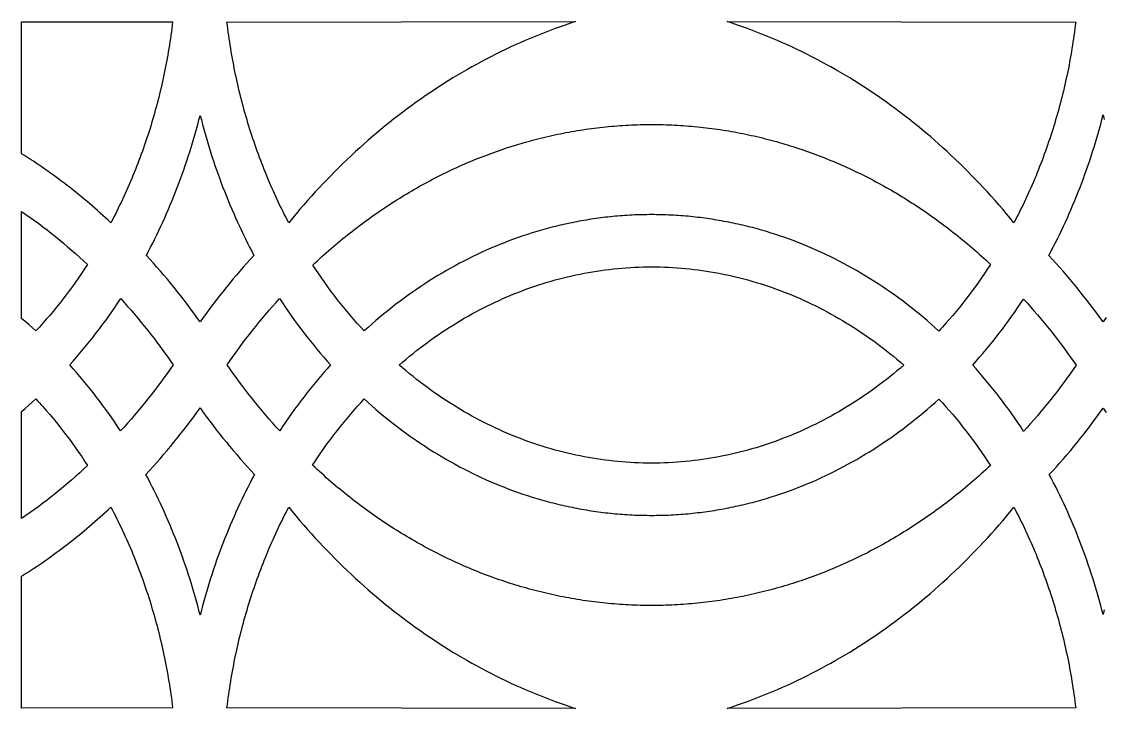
# Model space of a CAD drawing. Extents: x -560 to 560, y -178 to 178.
# Drawn here: x -560 to 0, y -178 to 178 of the extents above; entities that cross this region are included whole.
import ezdxf

# ---------------------------------------------------------------- set-up
doc = ezdxf.new("R2010")
doc.units = 0
doc.layers.add('LAYER_1', color=18, linetype='CONTINUOUS')

msp = doc.modelspace()

# ---------------------------------------------------------------- linework, layer by layer
at = {"layer": 'LAYER_1'}
for points in [[(-481.82, 177.51), (-482.03, 175.78), (-482.25, 174.05), (-482.48, 172.33), (-482.72, 170.61), (-482.97, 168.89), (-483.23, 167.17), (-483.5, 165.46), (-483.77, 163.74), (-484.06, 162.03), (-484.36, 160.33), (-484.66, 158.62), (-484.98, 156.92), (-485.3, 155.22), (-485.63, 153.53), (-485.98, 151.84), (-486.33, 150.15), (-486.69, 148.46), (-487.06, 146.78), (-487.44, 145.1), (-487.83, 143.42), (-488.22, 141.75), (-488.63, 140.08), (-489.05, 138.41), (-489.47, 136.75), (-489.91, 135.09), (-490.35, 133.43), (-490.8, 131.78), (-491.27, 130.13), (-491.74, 128.48), (-492.22, 126.84), (-492.71, 125.21), (-493.2, 123.57), (-493.71, 121.94), (-494.23, 120.32), (-494.75, 118.69), (-495.29, 117.08), (-495.83, 115.46), (-496.38, 113.85), (-496.94, 112.25), (-497.51, 110.65), (-498.09, 109.05), (-498.68, 107.46), (-499.27, 105.87), (-499.88, 104.29), (-500.49, 102.71), (-501.11, 101.14), (-501.74, 99.57), (-502.38, 98), (-503.03, 96.44), (-503.69, 94.89), (-504.36, 93.34), (-505.03, 91.79), (-505.71, 90.25), (-506.41, 88.72), (-507.11, 87.19), (-507.82, 85.66), (-508.53, 84.14), (-509.26, 82.63), (-510, 81.12), (-510.74, 79.61), (-511.49, 78.12), (-512.25, 76.62), (-513.02, 75.14), (-513.8, 73.65), (-515.16, 74.92), (-516.52, 76.17), (-517.89, 77.42), (-519.27, 78.65), (-520.65, 79.88), (-522.04, 81.1), (-523.43, 82.3), (-524.83, 83.5), (-526.23, 84.69), (-527.64, 85.87), (-529.06, 87.04), (-530.48, 88.2), (-531.91, 89.35), (-533.34, 90.49), (-534.77, 91.62), (-536.22, 92.74), (-537.67, 93.85), (-539.12, 94.95), (-540.58, 96.04), (-542.04, 97.12), (-543.51, 98.19), (-544.98, 99.25), (-546.46, 100.3), (-547.95, 101.35), (-549.44, 102.38), (-550.93, 103.4), (-552.43, 104.41), (-553.93, 105.41), (-555.44, 106.4), (-556.96, 107.38), (-558.48, 108.35), (-560, 109.31), (-560, 177.59)], [(-273.3, 177.67), (-275.94, 176.81), (-278.57, 175.92), (-281.2, 175.01), (-283.82, 174.07), (-286.43, 173.1), (-289.03, 172.11), (-291.63, 171.09), (-294.21, 170.05), (-296.79, 168.98), (-299.36, 167.89), (-301.92, 166.77), (-304.47, 165.63), (-307.01, 164.46), (-309.55, 163.26), (-312.07, 162.04), (-314.58, 160.8), (-317.09, 159.53), (-319.58, 158.24), (-322.07, 156.92), (-324.54, 155.58), (-327.01, 154.21), (-329.46, 152.82), (-331.91, 151.41), (-334.34, 149.97), (-336.76, 148.51), (-339.18, 147.02), (-341.58, 145.51), (-343.97, 143.97), (-346.35, 142.42), (-348.72, 140.83), (-351.08, 139.23), (-353.42, 137.6), (-355.76, 135.95), (-358.08, 134.27), (-360.39, 132.57), (-362.69, 130.85), (-364.98, 129.11), (-367.25, 127.34), (-369.52, 125.55), (-371.77, 123.74), (-374, 121.9), (-376.23, 120.04), (-378.44, 118.16), (-380.64, 116.26), (-382.83, 114.33), (-385, 112.39), (-387.16, 110.42), (-389.31, 108.42), (-391.44, 106.41), (-393.56, 104.37), (-395.67, 102.32), (-397.76, 100.24), (-399.83, 98.14), (-401.9, 96.01), (-403.95, 93.87), (-405.98, 91.71), (-408, 89.52), (-410.01, 87.31), (-412, 85.08), (-413.97, 82.83), (-415.94, 80.56), (-417.88, 78.27), (-419.81, 75.96), (-421.73, 73.63), (-422.5, 75.11), (-423.27, 76.6), (-424.03, 78.09), (-424.79, 79.59), (-425.53, 81.09), (-426.27, 82.6), (-426.99, 84.12), (-427.71, 85.63), (-428.42, 87.16), (-429.12, 88.69), (-429.81, 90.22), (-430.5, 91.76), (-431.17, 93.31), (-431.84, 94.86), (-432.49, 96.42), (-433.14, 97.97), (-433.78, 99.54), (-434.41, 101.11), (-435.04, 102.68), (-435.65, 104.26), (-436.25, 105.84), (-436.85, 107.43), (-437.44, 109.02), (-438.02, 110.62), (-438.59, 112.22), (-439.15, 113.83), (-439.7, 115.44), (-440.24, 117.05), (-440.77, 118.67), (-441.3, 120.29), (-441.82, 121.91), (-442.32, 123.54), (-442.82, 125.18), (-443.31, 126.82), (-443.79, 128.46), (-444.26, 130.1), (-444.72, 131.75), (-445.17, 133.4), (-445.62, 135.06), (-446.05, 136.72), (-446.48, 138.38), (-446.89, 140.05), (-447.3, 141.72), (-447.7, 143.39), (-448.09, 145.07), (-448.47, 146.75), (-448.84, 148.43), (-449.2, 150.12), (-449.55, 151.81), (-449.89, 153.5), (-450.23, 155.2), (-450.55, 156.9), (-450.86, 158.6), (-451.17, 160.3), (-451.47, 162.01), (-451.75, 163.72), (-452.03, 165.43), (-452.3, 167.14), (-452.56, 168.86), (-452.8, 170.58), (-453.04, 172.3), (-453.27, 174.03), (-453.49, 175.75), (-453.7, 177.48), (-273.29, 177.67)], [(-14.31, 177.48), (-14.52, 175.75), (-14.74, 174.03), (-14.97, 172.3), (-15.21, 170.58), (-15.46, 168.86), (-15.72, 167.14), (-15.99, 165.43), (-16.26, 163.72), (-16.55, 162.01), (-16.85, 160.3), (-17.15, 158.6), (-17.46, 156.9), (-17.79, 155.2), (-18.12, 153.5), (-18.46, 151.81), (-18.82, 150.12), (-19.18, 148.43), (-19.55, 146.75), (-19.93, 145.07), (-20.32, 143.39), (-20.71, 141.72), (-21.12, 140.05), (-21.54, 138.38), (-21.96, 136.72), (-22.4, 135.06), (-22.84, 133.4), (-23.29, 131.75), (-23.75, 130.1), (-24.23, 128.46), (-24.71, 126.82), (-25.19, 125.18), (-25.69, 123.54), (-26.2, 121.91), (-26.72, 120.29), (-27.24, 118.67), (-27.77, 117.05), (-28.32, 115.44), (-28.87, 113.83), (-29.43, 112.22), (-30, 110.62), (-30.58, 109.02), (-31.16, 107.43), (-31.76, 105.84), (-32.36, 104.26), (-32.98, 102.68), (-33.6, 101.11), (-34.23, 99.54), (-34.87, 97.97), (-35.52, 96.42), (-36.18, 94.86), (-36.84, 93.31), (-37.52, 91.76), (-38.2, 90.22), (-38.89, 88.69), (-39.6, 87.16), (-40.3, 85.63), (-41.02, 84.12), (-41.75, 82.6), (-42.48, 81.09), (-43.23, 79.59), (-43.98, 78.09), (-44.74, 76.6), (-45.51, 75.11), (-46.29, 73.63), (-48.2, 75.96), (-50.13, 78.27), (-52.08, 80.56), (-54.04, 82.83), (-56.02, 85.08), (-58.01, 87.31), (-60.01, 89.52), (-62.03, 91.71), (-64.07, 93.87), (-66.12, 96.01), (-68.18, 98.14), (-70.26, 100.24), (-72.35, 102.32), (-74.46, 104.37), (-76.58, 106.41), (-78.71, 108.42), (-80.86, 110.42), (-83.02, 112.39), (-85.19, 114.33), (-87.37, 116.26), (-89.57, 118.16), (-91.79, 120.04), (-94.01, 121.9), (-96.25, 123.74), (-98.5, 125.55), (-100.76, 127.34), (-103.04, 129.11), (-105.33, 130.85), (-107.62, 132.57), (-109.94, 134.27), (-112.26, 135.95), (-114.59, 137.6), (-116.94, 139.23), (-119.3, 140.84), (-121.67, 142.42), (-124.05, 143.98), (-126.44, 145.51), (-128.84, 147.02), (-131.25, 148.51), (-133.68, 149.97), (-136.11, 151.41), (-138.56, 152.82), (-141.01, 154.22), (-143.47, 155.58), (-145.95, 156.92), (-148.44, 158.24), (-150.93, 159.53), (-153.43, 160.8), (-155.95, 162.05), (-158.47, 163.26), (-161, 164.46), (-163.55, 165.63), (-166.1, 166.77), (-168.66, 167.89), (-171.23, 168.98), (-173.8, 170.05), (-176.39, 171.09), (-178.98, 172.11), (-181.59, 173.1), (-184.2, 174.07), (-186.82, 175.01), (-189.44, 175.92), (-192.08, 176.81), (-194.72, 177.67), (-194.72, 177.67)], [(-495.44, 56.73), (-494.32, 58.85), (-493.22, 60.97), (-492.13, 63.11), (-491.05, 65.26), (-490, 67.42), (-488.95, 69.59), (-487.93, 71.77), (-486.92, 73.96), (-485.92, 76.16), (-484.95, 78.37), (-483.98, 80.58), (-483.04, 82.81), (-482.11, 85.05), (-481.19, 87.3), (-480.3, 89.55), (-479.42, 91.82), (-478.55, 94.09), (-477.7, 96.38), (-476.87, 98.67), (-476.06, 100.97), (-475.26, 103.28), (-474.48, 105.59), (-473.71, 107.92), (-472.96, 110.25), (-472.23, 112.59), (-471.52, 114.94), (-470.82, 117.3), (-470.14, 119.66), (-469.47, 122.03), (-468.82, 124.41), (-468.19, 126.8), (-467.58, 129.19), (-466.97, 126.8), (-466.34, 124.41), (-465.69, 122.03), (-465.03, 119.66), (-464.35, 117.3), (-463.65, 114.94), (-462.94, 112.59), (-462.2, 110.25), (-461.46, 107.92), (-460.69, 105.6), (-459.91, 103.28), (-459.11, 100.97), (-458.3, 98.67), (-457.47, 96.38), (-456.62, 94.09), (-455.76, 91.82), (-454.88, 89.56), (-453.98, 87.3), (-453.07, 85.05), (-452.14, 82.81), (-451.19, 80.59), (-450.23, 78.37), (-449.25, 76.16), (-448.26, 73.96), (-447.25, 71.77), (-446.22, 69.59), (-445.18, 67.42), (-444.13, 65.26), (-443.05, 63.11), (-441.96, 60.98), (-440.86, 58.85), (-439.74, 56.73), (-441.59, 54.71), (-443.43, 52.68), (-445.25, 50.62), (-447.05, 48.55), (-448.85, 46.46), (-450.62, 44.36), (-452.39, 42.23), (-454.14, 40.09), (-455.87, 37.94), (-457.59, 35.76), (-459.3, 33.57), (-460.99, 31.36), (-462.66, 29.14), (-464.32, 26.9), (-465.96, 24.64), (-467.59, 22.37), (-469.22, 24.64), (-470.86, 26.9), (-472.52, 29.14), (-474.2, 31.36), (-475.89, 33.57), (-477.59, 35.76), (-479.31, 37.94), (-481.05, 40.09), (-482.8, 42.23), (-484.56, 44.36), (-486.34, 46.46), (-488.13, 48.55), (-489.94, 50.62), (-491.76, 52.68), (-493.59, 54.71)], [(-58.4, 52.03), (-59.92, 49.71), (-61.46, 47.42), (-63.02, 45.14), (-64.61, 42.89), (-66.21, 40.66), (-67.84, 38.45), (-69.48, 36.26), (-71.15, 34.09), (-72.83, 31.95), (-74.54, 29.83), (-76.26, 27.73), (-78.01, 25.65), (-79.78, 23.6), (-81.56, 21.57), (-82.46, 20.57), (-83.36, 19.57), (-84.27, 18.57), (-85.19, 17.58), (-87.19, 19.4), (-89.21, 21.19), (-91.25, 22.95), (-93.29, 24.69), (-95.35, 26.4), (-97.43, 28.09), (-99.51, 29.74), (-101.61, 31.37), (-103.72, 32.98), (-105.85, 34.56), (-107.98, 36.11), (-110.13, 37.63), (-112.29, 39.13), (-114.46, 40.59), (-116.65, 42.04), (-118.84, 43.45), (-121.05, 44.84), (-123.27, 46.2), (-125.49, 47.53), (-127.73, 48.84), (-129.98, 50.11), (-132.24, 51.36), (-134.51, 52.59), (-136.79, 53.78), (-139.07, 54.94), (-141.37, 56.08), (-143.68, 57.19), (-146, 58.27), (-148.32, 59.33), (-150.65, 60.35), (-153, 61.35), (-155.35, 62.32), (-157.71, 63.26), (-160.07, 64.17), (-162.45, 65.05), (-164.83, 65.9), (-167.22, 66.73), (-169.62, 67.52), (-172.02, 68.29), (-174.43, 69.03), (-176.85, 69.74), (-179.27, 70.42), (-181.7, 71.07), (-182.92, 71.38), (-184.14, 71.69), (-185.36, 71.98), (-186.58, 72.28), (-187.81, 72.56), (-189.03, 72.84), (-190.26, 73.11), (-191.48, 73.37), (-192.71, 73.62), (-193.94, 73.87), (-195.17, 74.11), (-196.41, 74.34), (-197.64, 74.57), (-198.88, 74.79), (-200.11, 75), (-201.35, 75.2), (-202.59, 75.39), (-203.83, 75.58), (-205.07, 75.76), (-206.31, 75.94), (-207.55, 76.1), (-208.8, 76.26), (-210.04, 76.41), (-211.29, 76.55), (-212.54, 76.68), (-213.79, 76.81), (-215.03, 76.93), (-216.28, 77.04), (-217.54, 77.15), (-218.79, 77.24), (-220.04, 77.33), (-221.29, 77.42), (-222.55, 77.49), (-223.8, 77.56), (-225.06, 77.61), (-226.31, 77.66), (-227.57, 77.71), (-228.83, 77.74), (-230.09, 77.77), (-231.35, 77.79), (-232.61, 77.8), (-233.87, 77.81), (-235.13, 77.8), (-236.39, 77.79), (-237.65, 77.77), (-238.91, 77.75), (-240.17, 77.71), (-241.42, 77.67), (-242.68, 77.62), (-243.94, 77.56), (-245.19, 77.5), (-246.45, 77.42), (-247.7, 77.34), (-248.96, 77.26), (-250.21, 77.16), (-251.46, 77.06), (-252.71, 76.94), (-253.96, 76.83), (-255.21, 76.7), (-256.46, 76.57), (-257.71, 76.42), (-258.95, 76.27), (-260.2, 76.12), (-261.44, 75.95), (-262.69, 75.78), (-263.93, 75.6), (-265.17, 75.42), (-266.41, 75.22), (-267.65, 75.02), (-268.88, 74.81), (-270.12, 74.59), (-271.36, 74.37), (-272.59, 74.14), (-273.82, 73.9), (-275.05, 73.65), (-276.28, 73.4), (-277.51, 73.13), (-278.74, 72.86), (-279.97, 72.59), (-281.19, 72.3), (-282.41, 72.01), (-283.63, 71.71), (-284.85, 71.41), (-286.07, 71.09), (-287.29, 70.77), (-288.5, 70.44), (-290.93, 69.77), (-293.35, 69.06), (-295.76, 68.32), (-298.17, 67.56), (-300.57, 66.76), (-302.96, 65.94), (-305.34, 65.08), (-307.72, 64.2), (-310.09, 63.29), (-312.45, 62.35), (-314.8, 61.38), (-317.15, 60.39), (-319.48, 59.36), (-321.81, 58.31), (-324.13, 57.23), (-326.44, 56.12), (-328.74, 54.98), (-331.03, 53.81), (-333.31, 52.62), (-335.58, 51.4), (-337.84, 50.15), (-340.09, 48.87), (-342.33, 47.56), (-344.56, 46.23), (-346.78, 44.87), (-348.99, 43.48), (-351.19, 42.07), (-353.37, 40.62), (-355.55, 39.15), (-357.71, 37.66), (-359.86, 36.13), (-362, 34.58), (-364.12, 33), (-366.24, 31.4), (-368.34, 29.77), (-370.42, 28.11), (-372.5, 26.42), (-374.56, 24.71), (-376.61, 22.97), (-378.65, 21.21), (-380.67, 19.41), (-382.67, 17.6), (-384.48, 19.56), (-386.27, 21.55), (-388.04, 23.56), (-389.79, 25.6), (-391.52, 27.65), (-393.23, 29.73), (-394.92, 31.83), (-396.6, 33.96), (-398.25, 36.1), (-399.88, 38.27), (-401.5, 40.46), (-403.09, 42.67), (-404.67, 44.9), (-406.22, 47.15), (-407.75, 49.42), (-409.26, 51.71), (-408.09, 52.81), (-406.91, 53.9), (-405.73, 54.98), (-404.55, 56.06), (-403.36, 57.12), (-402.16, 58.18), (-400.97, 59.23), (-399.76, 60.28), (-398.56, 61.31), (-397.35, 62.34), (-396.13, 63.36), (-394.92, 64.37), (-393.69, 65.38), (-392.47, 66.37), (-391.24, 67.36), (-390, 68.34), (-388.76, 69.31), (-387.52, 70.28), (-386.28, 71.23), (-385.03, 72.18), (-383.77, 73.12), (-382.52, 74.05), (-381.26, 74.97), (-379.99, 75.89), (-378.72, 76.79), (-377.45, 77.69), (-376.18, 78.58), (-374.9, 79.47), (-373.62, 80.34), (-372.33, 81.21), (-371.04, 82.06), (-369.75, 82.91), (-368.45, 83.76), (-367.15, 84.59), (-365.85, 85.41), (-364.54, 86.23), (-363.23, 87.04), (-361.92, 87.84), (-360.6, 88.63), (-359.28, 89.41), (-357.96, 90.19), (-356.63, 90.96), (-355.31, 91.72), (-353.97, 92.47), (-352.64, 93.21), (-351.3, 93.94), (-349.96, 94.67), (-348.61, 95.38), (-347.27, 96.09), (-345.92, 96.79), (-344.56, 97.48), (-343.21, 98.17), (-341.85, 98.84), (-340.49, 99.51), (-339.12, 100.16), (-337.75, 100.81), (-336.38, 101.45), (-335.01, 102.09), (-333.64, 102.71), (-332.26, 103.32), (-330.88, 103.93), (-329.49, 104.53), (-328.11, 105.12), (-326.72, 105.7), (-325.33, 106.27), (-323.93, 106.83), (-322.54, 107.39), (-321.14, 107.94), (-319.74, 108.47), (-318.34, 109), (-316.93, 109.52), (-315.52, 110.03), (-314.11, 110.54), (-312.7, 111.03), (-311.29, 111.52), (-309.87, 111.99), (-308.45, 112.46), (-307.03, 112.92), (-305.61, 113.37), (-304.18, 113.81), (-302.75, 114.24), (-301.32, 114.67), (-299.89, 115.08), (-298.46, 115.49), (-297.02, 115.89), (-295.59, 116.28), (-294.15, 116.66), (-292.7, 117.03), (-291.26, 117.39), (-289.82, 117.74), (-288.37, 118.09), (-286.92, 118.42), (-285.47, 118.75), (-284.02, 119.07), (-282.57, 119.37), (-281.11, 119.67), (-279.66, 119.96), (-278.2, 120.25), (-276.74, 120.52), (-275.28, 120.78), (-273.82, 121.04), (-272.35, 121.28), (-270.89, 121.52), (-269.42, 121.75), (-267.95, 121.96), (-266.48, 122.17), (-265.01, 122.37), (-263.54, 122.56), (-262.06, 122.75), (-260.59, 122.92), (-259.11, 123.08), (-257.64, 123.24), (-256.16, 123.38), (-254.68, 123.52), (-253.2, 123.65), (-251.72, 123.76), (-250.23, 123.87), (-248.75, 123.97), (-247.27, 124.06), (-245.78, 124.14), (-244.29, 124.21), (-242.81, 124.28), (-241.32, 124.33), (-239.83, 124.37), (-238.34, 124.41), (-236.85, 124.43), (-235.36, 124.45), (-233.87, 124.45), (-232.37, 124.45), (-230.88, 124.43), (-229.39, 124.41), (-227.9, 124.38), (-226.41, 124.34), (-224.93, 124.29), (-223.44, 124.23), (-221.95, 124.16), (-220.47, 124.08), (-218.98, 123.99), (-217.5, 123.89), (-216.02, 123.79), (-214.54, 123.67), (-213.06, 123.55), (-211.58, 123.41), (-210.1, 123.27), (-208.62, 123.12), (-207.15, 122.96), (-205.67, 122.79), (-204.2, 122.61), (-202.73, 122.42), (-201.25, 122.22), (-199.79, 122.01), (-198.32, 121.8), (-196.85, 121.57), (-195.38, 121.34), (-193.92, 121.09), (-192.46, 120.84), (-191, 120.58), (-189.54, 120.31), (-188.08, 120.03), (-186.62, 119.74), (-185.17, 119.45), (-183.71, 119.14), (-182.26, 118.82), (-180.81, 118.5), (-179.36, 118.17), (-177.92, 117.83), (-176.47, 117.47), (-175.03, 117.11), (-173.59, 116.75), (-172.15, 116.37), (-170.71, 115.98), (-169.28, 115.59), (-167.84, 115.18), (-166.41, 114.77), (-164.98, 114.35), (-163.55, 113.92), (-162.13, 113.48), (-160.7, 113.03), (-159.28, 112.57), (-157.86, 112.11), (-156.45, 111.63), (-155.03, 111.15), (-153.62, 110.66), (-152.21, 110.16), (-150.8, 109.65), (-149.39, 109.13), (-147.99, 108.61), (-146.59, 108.07), (-145.19, 107.53), (-143.79, 106.98), (-142.4, 106.41), (-141.01, 105.85), (-139.62, 105.27), (-138.23, 104.68), (-136.85, 104.09), (-135.47, 103.48), (-134.09, 102.87), (-132.71, 102.25), (-131.34, 101.62), (-129.97, 100.98), (-128.6, 100.33), (-127.23, 99.68), (-125.87, 99.02), (-124.51, 98.34), (-123.15, 97.66), (-121.8, 96.97), (-120.45, 96.28), (-119.1, 95.57), (-117.76, 94.86), (-116.41, 94.14), (-115.08, 93.4), (-113.74, 92.67), (-112.41, 91.92), (-111.08, 91.16), (-109.75, 90.4), (-108.43, 89.62), (-107.11, 88.84), (-105.79, 88.05), (-104.47, 87.26), (-103.16, 86.45), (-101.86, 85.64), (-100.55, 84.81), (-99.25, 83.98), (-97.95, 83.15), (-96.66, 82.3), (-95.37, 81.44), (-94.08, 80.58), (-92.8, 79.71), (-91.52, 78.83), (-90.24, 77.94), (-88.97, 77.04), (-87.7, 76.14), (-86.44, 75.23), (-85.17, 74.31), (-83.92, 73.38), (-82.66, 72.44), (-81.41, 71.5), (-80.16, 70.55), (-78.92, 69.58), (-77.68, 68.62), (-76.45, 67.64), (-75.22, 66.65), (-73.99, 65.66), (-72.76, 64.66), (-71.54, 63.65), (-70.33, 62.63), (-69.12, 61.61), (-67.91, 60.58), (-66.71, 59.54), (-65.51, 58.49), (-64.31, 57.43), (-63.12, 56.37), (-61.93, 55.29), (-60.75, 54.21), (-59.57, 53.13)], [(-525.92, 52.01), (-527.44, 49.7), (-528.97, 47.41), (-530.53, 45.14), (-532.11, 42.89), (-533.71, 40.67), (-535.33, 38.46), (-536.97, 36.28), (-538.63, 34.12), (-540.31, 31.98), (-542.01, 29.86), (-543.73, 27.76), (-545.47, 25.69), (-547.23, 23.64), (-549, 21.61), (-550.8, 19.61), (-552.62, 17.63), (-554.44, 19.28), (-556.28, 20.92), (-558.14, 22.53), (-560, 24.12), (-560, 79.47), (-557.77, 77.93), (-555.56, 76.36), (-553.36, 74.78), (-551.17, 73.16), (-548.99, 71.53), (-546.83, 69.87), (-544.68, 68.19), (-542.54, 66.48), (-540.42, 64.75), (-538.31, 63), (-536.21, 61.23), (-534.12, 59.43), (-532.05, 57.61), (-530, 55.77), (-527.95, 53.9)], [(-103.3, -0.05), (-105.08, -1.58), (-106.88, -3.09), (-108.68, -4.58), (-110.5, -6.05), (-112.32, -7.49), (-114.16, -8.92), (-116.01, -10.31), (-117.87, -11.69), (-119.74, -13.04), (-121.62, -14.38), (-123.5, -15.68), (-125.4, -16.97), (-127.31, -18.23), (-129.23, -19.47), (-131.16, -20.69), (-133.09, -21.88), (-135.04, -23.05), (-136.99, -24.19), (-138.95, -25.32), (-140.92, -26.42), (-142.9, -27.49), (-144.89, -28.55), (-146.89, -29.58), (-148.89, -30.58), (-150.91, -31.56), (-152.92, -32.52), (-154.95, -33.46), (-156.99, -34.37), (-159.03, -35.26), (-161.08, -36.12), (-163.13, -36.96), (-165.2, -37.77), (-167.26, -38.56), (-169.34, -39.33), (-171.42, -40.07), (-173.51, -40.79), (-175.6, -41.48), (-177.7, -42.15), (-179.81, -42.8), (-181.92, -43.42), (-184.04, -44.02), (-186.16, -44.59), (-188.29, -45.13), (-190.42, -45.65), (-192.56, -46.15), (-194.7, -46.62), (-196.84, -47.07), (-198.99, -47.49), (-201.15, -47.89), (-203.31, -48.26), (-205.47, -48.61), (-207.63, -48.93), (-209.8, -49.22), (-211.98, -49.5), (-214.15, -49.74), (-216.33, -49.96), (-218.52, -50.15), (-220.7, -50.32), (-222.89, -50.47), (-225.08, -50.58), (-227.27, -50.68), (-229.47, -50.74), (-231.67, -50.78), (-233.87, -50.79), (-236.07, -50.78), (-238.27, -50.74), (-240.46, -50.68), (-242.66, -50.59), (-244.85, -50.47), (-247.04, -50.33), (-249.23, -50.16), (-251.41, -49.97), (-253.59, -49.75), (-255.77, -49.5), (-257.95, -49.23), (-260.12, -48.94), (-262.29, -48.61), (-264.45, -48.27), (-266.61, -47.9), (-268.77, -47.5), (-270.92, -47.08), (-273.07, -46.63), (-275.21, -46.16), (-277.35, -45.66), (-279.48, -45.14), (-281.61, -44.59), (-283.74, -44.02), (-285.85, -43.43), (-287.97, -42.8), (-290.07, -42.16), (-292.18, -41.49), (-294.27, -40.8), (-296.36, -40.08), (-298.44, -39.33), (-300.52, -38.57), (-302.59, -37.77), (-304.66, -36.96), (-306.71, -36.12), (-308.76, -35.25), (-310.81, -34.37), (-312.84, -33.46), (-314.87, -32.52), (-316.89, -31.56), (-318.91, -30.58), (-320.91, -29.57), (-322.91, -28.54), (-324.9, -27.48), (-326.88, -26.41), (-328.85, -25.31), (-330.82, -24.18), (-332.77, -23.03), (-334.72, -21.86), (-336.66, -20.67), (-338.59, -19.45), (-340.5, -18.21), (-342.41, -16.94), (-344.31, -15.66), (-346.2, -14.35), (-348.08, -13.01), (-349.95, -11.66), (-351.81, -10.28), (-353.66, -8.88), (-355.5, -7.46), (-357.33, -6.01), (-359.15, -4.54), (-360.95, -3.05), (-362.75, -1.54), (-364.53, 0), (-362.75, 1.54), (-360.95, 3.05), (-359.15, 4.54), (-357.33, 6.01), (-355.5, 7.46), (-353.66, 8.88), (-351.81, 10.28), (-349.95, 11.66), (-348.08, 13.01), (-346.2, 14.35), (-344.31, 15.66), (-342.41, 16.94), (-340.5, 18.21), (-338.59, 19.45), (-336.66, 20.67), (-334.72, 21.86), (-332.77, 23.03), (-330.82, 24.18), (-328.85, 25.31), (-326.88, 26.41), (-324.9, 27.48), (-322.91, 28.54), (-320.91, 29.57), (-318.91, 30.58), (-316.89, 31.56), (-314.87, 32.52), (-312.84, 33.46), (-310.81, 34.37), (-308.76, 35.25), (-306.71, 36.12), (-304.66, 36.96), (-302.59, 37.77), (-300.52, 38.57), (-298.44, 39.33), (-296.36, 40.08), (-294.27, 40.8), (-292.18, 41.49), (-290.07, 42.16), (-287.97, 42.8), (-285.85, 43.43), (-283.74, 44.02), (-281.61, 44.59), (-279.48, 45.14), (-277.35, 45.66), (-275.21, 46.16), (-273.07, 46.63), (-270.92, 47.08), (-268.77, 47.5), (-266.61, 47.9), (-264.45, 48.27), (-262.29, 48.61), (-260.12, 48.94), (-257.95, 49.23), (-255.77, 49.5), (-253.59, 49.75), (-251.41, 49.97), (-249.23, 50.16), (-247.04, 50.33), (-244.85, 50.47), (-242.66, 50.59), (-240.46, 50.68), (-238.27, 50.74), (-236.07, 50.78), (-233.87, 50.79), (-231.67, 50.78), (-229.47, 50.74), (-227.27, 50.67), (-225.08, 50.58), (-222.89, 50.46), (-220.7, 50.32), (-218.51, 50.15), (-216.33, 49.95), (-214.15, 49.73), (-211.97, 49.49), (-209.8, 49.21), (-207.63, 48.92), (-205.46, 48.6), (-203.3, 48.25), (-201.14, 47.87), (-198.99, 47.48), (-196.84, 47.05), (-194.69, 46.61), (-192.55, 46.13), (-190.41, 45.63), (-188.28, 45.11), (-186.15, 44.56), (-184.03, 43.99), (-181.91, 43.39), (-179.8, 42.77), (-177.7, 42.13), (-175.6, 41.46), (-173.5, 40.76), (-171.41, 40.04), (-169.33, 39.3), (-167.25, 38.53), (-165.19, 37.74), (-163.12, 36.92), (-161.07, 36.08), (-159.02, 35.21), (-156.98, 34.33), (-154.94, 33.41), (-152.92, 32.48), (-150.9, 31.52), (-148.88, 30.53), (-146.88, 29.53), (-144.88, 28.49), (-142.9, 27.44), (-140.92, 26.36), (-138.94, 25.26), (-136.98, 24.13), (-135.03, 22.99), (-133.08, 21.81), (-131.15, 20.62), (-129.22, 19.4), (-127.3, 18.16), (-125.4, 16.9), (-123.5, 15.61), (-121.61, 14.3), (-119.73, 12.97), (-117.86, 11.61), (-116, 10.23), (-114.16, 8.83), (-112.32, 7.41), (-110.49, 5.96), (-108.68, 4.49), (-106.87, 3), (-105.08, 1.49)], [(-535.11, 0.03), (-533.33, 2.03), (-531.56, 4.04), (-529.82, 6.08), (-528.08, 8.14), (-526.37, 10.22), (-524.68, 12.32), (-523, 14.44), (-521.34, 16.58), (-519.7, 18.74), (-518.07, 20.92), (-516.47, 23.11), (-514.88, 25.33), (-513.31, 27.57), (-511.77, 29.82), (-510.23, 32.1), (-508.72, 34.39), (-506.91, 32.38), (-505.11, 30.35), (-503.32, 28.31), (-501.56, 26.25), (-499.8, 24.16), (-498.06, 22.06), (-496.34, 19.95), (-494.63, 17.81), (-492.94, 15.66), (-491.27, 13.49), (-489.61, 11.3), (-487.97, 9.1), (-486.34, 6.87), (-484.73, 4.63), (-483.13, 2.38), (-481.55, 0.1), (-483.14, -2.17), (-484.74, -4.42), (-486.35, -6.65), (-487.98, -8.87), (-489.63, -11.07), (-491.29, -13.26), (-492.97, -15.42), (-494.67, -17.57), (-496.38, -19.7), (-498.11, -21.81), (-499.85, -23.91), (-501.61, -25.99), (-503.38, -28.04), (-505.17, -30.08), (-506.97, -32.11), (-508.79, -34.11), (-510.3, -31.83), (-511.83, -29.57), (-513.37, -27.33), (-514.94, -25.11), (-516.52, -22.91), (-518.12, -20.73), (-519.74, -18.56), (-521.38, -16.42), (-523.04, -14.29), (-524.71, -12.19), (-526.4, -10.1), (-528.11, -8.03), (-529.83, -5.99), (-531.58, -3.96), (-533.33, -1.96)], [(-453.63, 0.1), (-452.05, 2.38), (-450.46, 4.63), (-448.85, 6.87), (-447.22, 9.1), (-445.58, 11.3), (-443.92, 13.49), (-442.24, 15.66), (-440.55, 17.81), (-438.84, 19.95), (-437.12, 22.06), (-435.38, 24.16), (-433.63, 26.25), (-431.86, 28.31), (-430.07, 30.35), (-428.28, 32.38), (-426.46, 34.39), (-424.95, 32.1), (-423.42, 29.82), (-421.87, 27.57), (-420.3, 25.33), (-418.71, 23.11), (-417.11, 20.92), (-415.49, 18.74), (-413.84, 16.58), (-412.19, 14.44), (-410.51, 12.32), (-408.81, 10.22), (-407.1, 8.14), (-405.37, 6.08), (-403.62, 4.04), (-401.86, 2.03), (-400.07, 0.03), (-401.85, -1.96), (-403.61, -3.96), (-405.35, -5.99), (-407.08, -8.03), (-408.78, -10.1), (-410.47, -12.19), (-412.15, -14.29), (-413.8, -16.42), (-415.44, -18.56), (-417.06, -20.73), (-418.66, -22.91), (-420.24, -25.11), (-421.81, -27.33), (-423.36, -29.57), (-424.88, -31.83), (-426.39, -34.11), (-428.21, -32.11), (-430.02, -30.08), (-431.8, -28.04), (-433.58, -25.99), (-435.34, -23.91), (-437.08, -21.81), (-438.8, -19.7), (-440.52, -17.57), (-442.21, -15.42), (-443.89, -13.26), (-445.55, -11.07), (-447.2, -8.87), (-448.83, -6.65), (-450.45, -4.42), (-452.05, -2.17)], [(-14.09, -0.08), (-15.67, -2.35), (-17.27, -4.61), (-18.88, -6.85), (-20.5, -9.07), (-22.15, -11.27), (-23.81, -13.46), (-25.48, -15.63), (-27.17, -17.78), (-28.88, -19.92), (-30.6, -22.04), (-32.34, -24.14), (-34.1, -26.22), (-35.86, -28.28), (-37.65, -30.33), (-39.45, -32.35), (-41.26, -34.36), (-42.77, -32.07), (-44.3, -29.8), (-45.85, -27.54), (-47.42, -25.3), (-49.01, -23.09), (-50.61, -20.89), (-52.24, -18.71), (-53.88, -16.55), (-55.54, -14.41), (-57.22, -12.29), (-58.91, -10.19), (-60.62, -8.12), (-62.35, -6.06), (-64.1, -4.02), (-65.87, -2), (-67.65, 0), (-65.87, 1.98), (-64.11, 3.99), (-62.37, 6.01), (-60.65, 8.06), (-58.94, 10.13), (-57.25, 12.21), (-55.58, 14.32), (-53.92, 16.45), (-52.28, 18.59), (-50.66, 20.75), (-49.06, 22.94), (-47.48, 25.14), (-45.91, 27.36), (-44.37, 29.6), (-42.84, 31.86), (-41.33, 34.14), (-39.51, 32.13), (-37.71, 30.11), (-35.92, 28.07), (-34.15, 26.01), (-32.39, 23.94), (-30.65, 21.84), (-28.92, 19.73), (-27.21, 17.6), (-25.51, 15.45), (-23.83, 13.28), (-22.17, 11.1), (-20.52, 8.9), (-18.89, 6.68), (-17.28, 4.44), (-15.68, 2.19)], [(-552.65, -17.56), (-551.73, -18.54), (-550.82, -19.54), (-549.92, -20.54), (-549.02, -21.54), (-547.24, -23.57), (-545.47, -25.63), (-543.72, -27.7), (-542, -29.8), (-540.29, -31.92), (-538.61, -34.07), (-536.94, -36.23), (-535.3, -38.42), (-533.67, -40.63), (-532.07, -42.86), (-530.48, -45.12), (-528.92, -47.39), (-527.38, -49.69), (-525.86, -52), (-527.89, -53.89), (-529.94, -55.76), (-532, -57.6), (-534.08, -59.43), (-536.16, -61.23), (-538.27, -63), (-540.38, -64.76), (-542.51, -66.49), (-544.65, -68.19), (-546.81, -69.88), (-548.97, -71.54), (-551.15, -73.18), (-553.35, -74.79), (-555.55, -76.38), (-557.77, -77.95), (-560, -79.49), (-560, -24.02), (-558.14, -22.43), (-556.3, -20.83), (-554.47, -19.2)], [(-495.72, -56.66), (-493.85, -54.64), (-491.99, -52.6), (-490.15, -50.55), (-488.33, -48.47), (-486.52, -46.38), (-484.72, -44.27), (-482.94, -42.15), (-481.17, -40), (-479.42, -37.84), (-477.69, -35.66), (-475.97, -33.47), (-474.26, -31.25), (-472.57, -29.02), (-470.89, -26.78), (-469.24, -24.51), (-467.59, -22.23), (-465.95, -24.51), (-464.29, -26.78), (-462.61, -29.02), (-460.92, -31.25), (-459.22, -33.47), (-457.5, -35.66), (-455.76, -37.84), (-454.01, -40), (-452.24, -42.15), (-450.46, -44.27), (-448.67, -46.38), (-446.86, -48.47), (-445.03, -50.55), (-443.19, -52.6), (-441.34, -54.64), (-439.47, -56.66), (-440.6, -58.78), (-441.71, -60.92), (-442.81, -63.06), (-443.9, -65.22), (-444.97, -67.38), (-446.02, -69.56), (-447.05, -71.75), (-448.07, -73.95), (-449.08, -76.15), (-450.06, -78.37), (-451.04, -80.6), (-451.99, -82.84), (-452.93, -85.08), (-453.85, -87.34), (-454.76, -89.6), (-455.65, -91.88), (-456.52, -94.16), (-457.37, -96.46), (-458.21, -98.76), (-459.04, -101.07), (-459.84, -103.39), (-460.63, -105.71), (-461.4, -108.05), (-462.16, -110.39), (-462.9, -112.74), (-463.62, -115.1), (-464.32, -117.47), (-465.01, -119.85), (-465.68, -122.23), (-466.33, -124.62), (-466.97, -127.02), (-467.58, -129.42), (-468.2, -127.02), (-468.84, -124.62), (-469.49, -122.23), (-470.16, -119.85), (-470.85, -117.47), (-471.55, -115.1), (-472.28, -112.74), (-473.01, -110.39), (-473.77, -108.05), (-474.54, -105.71), (-475.33, -103.38), (-476.14, -101.07), (-476.96, -98.76), (-477.8, -96.45), (-478.66, -94.16), (-479.53, -91.88), (-480.42, -89.6), (-481.33, -87.34), (-482.25, -85.08), (-483.19, -82.83), (-484.14, -80.6), (-485.11, -78.37), (-486.1, -76.15), (-487.11, -73.94), (-488.13, -71.75), (-489.16, -69.56), (-490.22, -67.38), (-491.28, -65.22), (-492.37, -63.06), (-493.47, -60.92), (-494.58, -58.78)], [(-58.46, -51.99), (-59.64, -53.08), (-60.81, -54.17), (-62, -55.25), (-63.18, -56.32), (-64.37, -57.39), (-65.57, -58.44), (-66.77, -59.49), (-67.97, -60.53), (-69.18, -61.57), (-70.39, -62.59), (-71.6, -63.61), (-72.82, -64.62), (-74.04, -65.62), (-75.27, -66.61), (-76.5, -67.6), (-77.74, -68.57), (-78.97, -69.54), (-80.22, -70.5), (-81.46, -71.46), (-82.71, -72.4), (-83.97, -73.34), (-85.23, -74.27), (-86.49, -75.19), (-87.75, -76.1), (-89.02, -77), (-90.29, -77.9), (-91.57, -78.79), (-92.85, -79.67), (-94.13, -80.54), (-95.42, -81.4), (-96.71, -82.26), (-98, -83.11), (-99.3, -83.94), (-100.6, -84.77), (-101.9, -85.6), (-103.21, -86.41), (-104.52, -87.22), (-105.83, -88.02), (-107.15, -88.8), (-108.47, -89.59), (-109.79, -90.36), (-111.12, -91.12), (-112.45, -91.88), (-113.78, -92.63), (-115.12, -93.37), (-116.45, -94.1), (-117.8, -94.82), (-119.14, -95.53), (-120.49, -96.24), (-121.84, -96.94), (-123.19, -97.63), (-124.55, -98.31), (-125.91, -98.98), (-127.27, -99.64), (-128.63, -100.3), (-130, -100.95), (-131.37, -101.58), (-132.74, -102.21), (-134.12, -102.83), (-135.5, -103.45), (-136.88, -104.05), (-138.26, -104.65), (-139.65, -105.23), (-141.04, -105.81), (-142.43, -106.38), (-143.82, -106.94), (-145.22, -107.5), (-146.62, -108.04), (-148.02, -108.58), (-149.42, -109.1), (-150.82, -109.62), (-152.23, -110.13), (-153.64, -110.63), (-155.05, -111.12), (-156.47, -111.61), (-157.89, -112.08), (-159.31, -112.55), (-160.73, -113), (-162.15, -113.45), (-163.57, -113.89), (-165, -114.32), (-166.43, -114.74), (-167.86, -115.16), (-169.3, -115.56), (-170.73, -115.96), (-172.17, -116.34), (-173.61, -116.72), (-175.05, -117.09), (-176.49, -117.45), (-177.93, -117.8), (-179.38, -118.15), (-180.83, -118.48), (-182.28, -118.8), (-183.73, -119.12), (-185.18, -119.43), (-186.64, -119.72), (-188.09, -120.01), (-189.55, -120.29), (-191.01, -120.56), (-192.47, -120.82), (-193.93, -121.08), (-195.4, -121.32), (-196.86, -121.56), (-198.33, -121.78), (-199.8, -122), (-201.26, -122.21), (-202.73, -122.4), (-204.21, -122.59), (-205.68, -122.77), (-207.15, -122.95), (-208.63, -123.11), (-210.11, -123.26), (-211.58, -123.4), (-213.06, -123.54), (-214.54, -123.66), (-216.02, -123.78), (-217.51, -123.89), (-218.99, -123.98), (-220.47, -124.07), (-221.96, -124.15), (-223.44, -124.22), (-224.93, -124.28), (-226.42, -124.33), (-227.91, -124.38), (-229.39, -124.41), (-230.88, -124.43), (-232.37, -124.45), (-233.87, -124.45), (-235.36, -124.45), (-236.85, -124.43), (-238.34, -124.41), (-239.83, -124.38), (-241.32, -124.33), (-242.81, -124.28), (-244.3, -124.22), (-245.79, -124.15), (-247.27, -124.07), (-248.76, -123.98), (-250.24, -123.89), (-251.72, -123.78), (-253.21, -123.66), (-254.69, -123.54), (-256.17, -123.4), (-257.65, -123.26), (-259.12, -123.11), (-260.6, -122.94), (-262.08, -122.77), (-263.55, -122.59), (-265.02, -122.4), (-266.49, -122.2), (-267.96, -122), (-269.43, -121.78), (-270.9, -121.55), (-272.37, -121.32), (-273.83, -121.07), (-275.3, -120.82), (-276.76, -120.56), (-278.22, -120.29), (-279.68, -120.01), (-281.13, -119.72), (-282.59, -119.42), (-284.04, -119.11), (-285.5, -118.79), (-286.95, -118.47), (-288.4, -118.13), (-289.84, -117.79), (-291.29, -117.44), (-292.73, -117.08), (-294.17, -116.71), (-295.61, -116.33), (-297.05, -115.94), (-298.49, -115.55), (-299.92, -115.14), (-301.35, -114.73), (-302.79, -114.3), (-304.21, -113.87), (-305.64, -113.43), (-307.06, -112.98), (-308.49, -112.52), (-309.91, -112.06), (-311.32, -111.58), (-312.74, -111.1), (-314.15, -110.6), (-315.56, -110.1), (-316.97, -109.59), (-318.38, -109.07), (-319.78, -108.54), (-321.18, -108.01), (-322.58, -107.46), (-323.98, -106.91), (-325.37, -106.35), (-326.77, -105.77), (-328.16, -105.19), (-329.54, -104.61), (-330.93, -104.01), (-332.31, -103.4), (-333.69, -102.79), (-335.06, -102.17), (-336.44, -101.54), (-337.81, -100.9), (-339.18, -100.25), (-340.54, -99.59), (-341.9, -98.93), (-343.26, -98.25), (-344.62, -97.57), (-345.98, -96.88), (-347.33, -96.18), (-348.68, -95.47), (-350.02, -94.76), (-351.36, -94.03), (-352.7, -93.3), (-354.04, -92.56), (-355.37, -91.81), (-356.7, -91.05), (-358.03, -90.29), (-359.35, -89.51), (-360.67, -88.73), (-361.99, -87.94), (-363.3, -87.14), (-364.61, -86.33), (-365.92, -85.51), (-367.23, -84.69), (-368.53, -83.86), (-369.82, -83.02), (-371.12, -82.17), (-372.41, -81.31), (-373.7, -80.44), (-374.98, -79.57), (-376.26, -78.69), (-377.53, -77.8), (-378.81, -76.9), (-380.08, -75.99), (-381.34, -75.08), (-382.6, -74.16), (-383.86, -73.23), (-385.12, -72.29), (-386.37, -71.34), (-387.61, -70.39), (-388.86, -69.42), (-390.09, -68.45), (-391.33, -67.47), (-392.56, -66.49), (-393.79, -65.49), (-395.01, -64.49), (-396.23, -63.48), (-397.45, -62.46), (-398.66, -61.43), (-399.86, -60.4), (-401.07, -59.35), (-402.27, -58.3), (-403.46, -57.24), (-404.65, -56.18), (-405.84, -55.1), (-407.02, -54.02), (-408.2, -52.93), (-409.37, -51.83), (-407.85, -49.53), (-406.32, -47.25), (-404.76, -44.99), (-403.18, -42.75), (-401.58, -40.53), (-399.96, -38.33), (-398.32, -36.16), (-396.66, -34), (-394.98, -31.87), (-393.28, -29.76), (-391.56, -27.68), (-389.82, -25.61), (-388.06, -23.57), (-386.28, -21.55), (-384.48, -19.56), (-382.67, -17.59), (-380.66, -19.41), (-378.64, -21.2), (-376.6, -22.96), (-374.56, -24.7), (-372.49, -26.41), (-370.42, -28.1), (-368.33, -29.76), (-366.23, -31.39), (-364.12, -32.99), (-361.99, -34.57), (-359.85, -36.12), (-357.7, -37.65), (-355.54, -39.15), (-353.37, -40.62), (-351.18, -42.06), (-348.99, -43.48), (-346.78, -44.86), (-344.56, -46.22), (-342.33, -47.56), (-340.09, -48.86), (-337.84, -50.14), (-335.58, -51.39), (-333.31, -52.61), (-331.03, -53.81), (-328.74, -54.97), (-326.44, -56.11), (-324.13, -57.22), (-321.81, -58.3), (-319.48, -59.36), (-317.15, -60.38), (-314.8, -61.38), (-312.45, -62.35), (-310.09, -63.29), (-307.72, -64.2), (-305.34, -65.08), (-302.96, -65.93), (-300.57, -66.76), (-298.17, -67.55), (-295.76, -68.32), (-293.35, -69.06), (-290.93, -69.76), (-288.5, -70.44), (-287.29, -70.77), (-286.07, -71.09), (-284.85, -71.4), (-283.63, -71.71), (-282.41, -72.01), (-281.19, -72.3), (-279.96, -72.59), (-278.74, -72.86), (-277.51, -73.13), (-276.28, -73.39), (-275.05, -73.65), (-273.82, -73.89), (-272.59, -74.13), (-271.36, -74.37), (-270.12, -74.59), (-268.88, -74.81), (-267.65, -75.02), (-266.41, -75.22), (-265.17, -75.41), (-263.93, -75.6), (-262.69, -75.78), (-261.44, -75.95), (-260.2, -76.12), (-258.95, -76.27), (-257.71, -76.42), (-256.46, -76.56), (-255.21, -76.7), (-253.96, -76.82), (-252.71, -76.94), (-251.46, -77.05), (-250.21, -77.16), (-248.96, -77.25), (-247.7, -77.34), (-246.45, -77.42), (-245.19, -77.5), (-243.94, -77.56), (-242.68, -77.62), (-241.42, -77.67), (-240.17, -77.71), (-238.91, -77.75), (-237.65, -77.77), (-236.39, -77.79), (-235.13, -77.8), (-233.87, -77.81), (-232.61, -77.8), (-231.35, -77.79), (-230.09, -77.77), (-228.83, -77.74), (-227.57, -77.71), (-226.31, -77.67), (-225.06, -77.62), (-223.8, -77.56), (-222.55, -77.49), (-221.29, -77.42), (-220.04, -77.34), (-218.79, -77.25), (-217.53, -77.15), (-216.28, -77.05), (-215.03, -76.94), (-213.78, -76.82), (-212.53, -76.69), (-211.29, -76.55), (-210.04, -76.41), (-208.8, -76.26), (-207.55, -76.11), (-206.31, -75.94), (-205.07, -75.77), (-203.82, -75.59), (-202.58, -75.4), (-201.35, -75.21), (-200.11, -75), (-198.87, -74.79), (-197.64, -74.58), (-196.4, -74.35), (-195.17, -74.12), (-193.94, -73.88), (-192.71, -73.63), (-191.48, -73.38), (-190.25, -73.12), (-189.02, -72.85), (-187.8, -72.57), (-186.57, -72.29), (-185.35, -71.99), (-184.13, -71.7), (-182.91, -71.39), (-181.69, -71.08), (-179.26, -70.43), (-176.84, -69.75), (-174.42, -69.04), (-172.01, -68.3), (-169.61, -67.54), (-167.21, -66.74), (-164.82, -65.92), (-162.44, -65.06), (-160.06, -64.18), (-157.69, -63.27), (-155.33, -62.33), (-152.98, -61.36), (-150.64, -60.37), (-148.31, -59.34), (-145.98, -58.29), (-143.66, -57.21), (-141.36, -56.1), (-139.06, -54.96), (-136.77, -53.8), (-134.49, -52.6), (-132.22, -51.38), (-129.96, -50.13), (-127.71, -48.85), (-125.47, -47.55), (-123.25, -46.22), (-121.03, -44.86), (-118.82, -43.47), (-116.63, -42.06), (-114.44, -40.61), (-112.27, -39.15), (-110.11, -37.65), (-107.96, -36.13), (-105.82, -34.58), (-103.7, -33), (-101.59, -31.39), (-99.49, -29.76), (-97.4, -28.11), (-95.33, -26.42), (-93.26, -24.71), (-91.22, -22.97), (-89.18, -21.21), (-87.16, -19.42), (-85.16, -17.6), (-83.34, -19.58), (-81.54, -21.59), (-79.77, -23.61), (-78.01, -25.66), (-76.27, -27.74), (-74.55, -29.83), (-72.85, -31.95), (-71.17, -34.09), (-69.51, -36.25), (-67.87, -38.43), (-66.25, -40.64), (-64.65, -42.87), (-63.07, -45.12), (-61.51, -47.39), (-59.98, -49.68)], [(-513.8, -73.6), (-513.02, -75.08), (-512.25, -76.57), (-511.49, -78.06), (-510.74, -79.56), (-510, -81.06), (-509.26, -82.57), (-508.53, -84.09), (-507.82, -85.61), (-507.11, -87.13), (-506.41, -88.66), (-505.71, -90.2), (-505.03, -91.74), (-504.36, -93.28), (-503.69, -94.83), (-503.03, -96.39), (-502.38, -97.95), (-501.74, -99.51), (-501.11, -101.08), (-500.49, -102.66), (-499.88, -104.23), (-499.27, -105.82), (-498.68, -107.41), (-498.09, -109), (-497.51, -110.59), (-496.94, -112.19), (-496.38, -113.8), (-495.83, -115.41), (-495.29, -117.02), (-494.75, -118.64), (-494.23, -120.26), (-493.71, -121.89), (-493.2, -123.52), (-492.71, -125.15), (-492.22, -126.79), (-491.74, -128.43), (-491.27, -130.08), (-490.8, -131.72), (-490.35, -133.38), (-489.91, -135.03), (-489.47, -136.69), (-489.05, -138.36), (-488.63, -140.02), (-488.22, -141.69), (-487.83, -143.37), (-487.44, -145.04), (-487.06, -146.72), (-486.69, -148.41), (-486.33, -150.09), (-485.98, -151.78), (-485.63, -153.47), (-485.3, -155.17), (-484.98, -156.87), (-484.66, -158.57), (-484.36, -160.27), (-484.06, -161.98), (-483.77, -163.69), (-483.5, -165.4), (-483.23, -167.12), (-482.97, -168.83), (-482.72, -170.55), (-482.48, -172.28), (-482.25, -174), (-482.03, -175.73), (-481.82, -177.46), (-560, -177.54), (-560, -109.26), (-558.48, -108.3), (-556.96, -107.33), (-555.44, -106.35), (-553.93, -105.36), (-552.43, -104.36), (-550.93, -103.34), (-549.44, -102.32), (-547.95, -101.29), (-546.46, -100.25), (-544.98, -99.2), (-543.51, -98.14), (-542.04, -97.07), (-540.58, -95.99), (-539.12, -94.89), (-537.67, -93.79), (-536.22, -92.68), (-534.77, -91.56), (-533.34, -90.43), (-531.91, -89.29), (-530.48, -88.14), (-529.06, -86.98), (-527.64, -85.82), (-526.23, -84.64), (-524.83, -83.45), (-523.43, -82.25), (-522.04, -81.04), (-520.65, -79.83), (-519.27, -78.6), (-517.89, -77.36), (-516.52, -76.12), (-515.16, -74.86)], [(-453.7, -177.48), (-453.49, -175.75), (-453.27, -174.03), (-453.04, -172.3), (-452.8, -170.58), (-452.56, -168.86), (-452.3, -167.14), (-452.03, -165.43), (-451.75, -163.72), (-451.47, -162.01), (-451.17, -160.3), (-450.86, -158.6), (-450.55, -156.9), (-450.23, -155.2), (-449.89, -153.5), (-449.55, -151.81), (-449.2, -150.12), (-448.84, -148.43), (-448.47, -146.75), (-448.09, -145.07), (-447.7, -143.39), (-447.3, -141.72), (-446.89, -140.05), (-446.48, -138.38), (-446.05, -136.72), (-445.62, -135.06), (-445.17, -133.4), (-444.72, -131.75), (-444.26, -130.1), (-443.79, -128.46), (-443.31, -126.82), (-442.82, -125.18), (-442.32, -123.54), (-441.82, -121.91), (-441.3, -120.29), (-440.77, -118.67), (-440.24, -117.05), (-439.7, -115.44), (-439.15, -113.83), (-438.59, -112.22), (-438.02, -110.62), (-437.44, -109.02), (-436.85, -107.43), (-436.25, -105.84), (-435.65, -104.26), (-435.04, -102.68), (-434.41, -101.11), (-433.78, -99.54), (-433.14, -97.97), (-432.49, -96.42), (-431.84, -94.86), (-431.17, -93.31), (-430.5, -91.76), (-429.81, -90.22), (-429.12, -88.69), (-428.42, -87.16), (-427.71, -85.63), (-426.99, -84.12), (-426.27, -82.6), (-425.53, -81.09), (-424.79, -79.59), (-424.03, -78.09), (-423.27, -76.6), (-422.5, -75.11), (-421.73, -73.63), (-419.81, -75.96), (-417.88, -78.27), (-415.94, -80.56), (-413.97, -82.83), (-412, -85.08), (-410.01, -87.31), (-408, -89.52), (-405.98, -91.71), (-403.95, -93.87), (-401.9, -96.01), (-399.83, -98.14), (-397.76, -100.24), (-395.66, -102.32), (-393.56, -104.37), (-391.44, -106.41), (-389.31, -108.42), (-387.16, -110.42), (-385, -112.39), (-382.83, -114.33), (-380.64, -116.26), (-378.44, -118.16), (-376.23, -120.04), (-374, -121.9), (-371.77, -123.74), (-369.51, -125.55), (-367.25, -127.34), (-364.98, -129.11), (-362.69, -130.85), (-360.39, -132.57), (-358.08, -134.27), (-355.76, -135.95), (-353.42, -137.6), (-351.08, -139.23), (-348.72, -140.84), (-346.35, -142.42), (-343.97, -143.98), (-341.58, -145.51), (-339.18, -147.02), (-336.76, -148.51), (-334.34, -149.97), (-331.9, -151.41), (-329.46, -152.82), (-327.01, -154.22), (-324.54, -155.58), (-322.07, -156.92), (-319.58, -158.24), (-317.09, -159.53), (-314.58, -160.8), (-312.07, -162.05), (-309.54, -163.26), (-307.01, -164.46), (-304.47, -165.63), (-301.92, -166.77), (-299.36, -167.89), (-296.79, -168.98), (-294.21, -170.05), (-291.63, -171.09), (-289.03, -172.11), (-286.43, -173.1), (-283.82, -174.07), (-281.2, -175.01), (-278.57, -175.92), (-275.94, -176.81), (-273.29, -177.67), (-273.29, -177.67)], [(-194.72, -177.67), (-192.08, -176.81), (-189.44, -175.92), (-186.82, -175.01), (-184.2, -174.07), (-181.59, -173.1), (-178.98, -172.11), (-176.39, -171.09), (-173.8, -170.05), (-171.23, -168.98), (-168.66, -167.89), (-166.1, -166.77), (-163.55, -165.63), (-161, -164.46), (-158.47, -163.26), (-155.95, -162.05), (-153.43, -160.8), (-150.93, -159.53), (-148.43, -158.24), (-145.95, -156.92), (-143.47, -155.58), (-141.01, -154.22), (-138.55, -152.82), (-136.11, -151.41), (-133.68, -149.97), (-131.25, -148.51), (-128.84, -147.02), (-126.44, -145.51), (-124.05, -143.98), (-121.67, -142.42), (-119.3, -140.84), (-116.94, -139.23), (-114.59, -137.6), (-112.26, -135.95), (-109.94, -134.27), (-107.62, -132.57), (-105.33, -130.85), (-103.04, -129.11), (-100.76, -127.34), (-98.5, -125.55), (-96.25, -123.74), (-94.01, -121.9), (-91.79, -120.04), (-89.57, -118.16), (-87.37, -116.26), (-85.19, -114.33), (-83.02, -112.39), (-80.86, -110.42), (-78.71, -108.42), (-76.58, -106.41), (-74.46, -104.37), (-72.35, -102.32), (-70.26, -100.24), (-68.18, -98.14), (-66.12, -96.01), (-64.07, -93.87), (-62.03, -91.71), (-60.01, -89.52), (-58.01, -87.31), (-56.02, -85.08), (-54.04, -82.83), (-52.08, -80.56), (-50.13, -78.27), (-48.2, -75.96), (-46.29, -73.63), (-45.51, -75.11), (-44.74, -76.6), (-43.98, -78.09), (-43.23, -79.59), (-42.48, -81.09), (-41.75, -82.6), (-41.02, -84.12), (-40.3, -85.63), (-39.6, -87.16), (-38.89, -88.69), (-38.2, -90.22), (-37.52, -91.76), (-36.84, -93.31), (-36.18, -94.86), (-35.52, -96.42), (-34.87, -97.97), (-34.23, -99.54), (-33.6, -101.11), (-32.98, -102.68), (-32.36, -104.26), (-31.76, -105.84), (-31.16, -107.43), (-30.58, -109.02), (-30, -110.62), (-29.43, -112.22), (-28.87, -113.83), (-28.32, -115.44), (-27.77, -117.05), (-27.24, -118.67), (-26.72, -120.29), (-26.2, -121.91), (-25.69, -123.54), (-25.19, -125.18), (-24.71, -126.82), (-24.23, -128.46), (-23.75, -130.1), (-23.29, -131.75), (-22.84, -133.4), (-22.4, -135.06), (-21.96, -136.72), (-21.54, -138.38), (-21.12, -140.05), (-20.71, -141.72), (-20.32, -143.39), (-19.93, -145.07), (-19.55, -146.75), (-19.18, -148.43), (-18.82, -150.12), (-18.46, -151.81), (-18.12, -153.5), (-17.79, -155.2), (-17.46, -156.9), (-17.15, -158.6), (-16.85, -160.3), (-16.55, -162.01), (-16.26, -163.72), (-15.99, -165.43), (-15.72, -167.14), (-15.46, -168.86), (-15.21, -170.58), (-14.97, -172.3), (-14.74, -174.03), (-14.52, -175.75), (-14.31, -177.48)]]:
    msp.add_lwpolyline(points, close=True, dxfattribs=at)
for points in [[(1.51, 24.54), (-0.13, 22.26), (-1.78, 24.54), (-3.43, 26.8), (-5.11, 29.05), (-6.8, 31.28), (-8.51, 33.49), (-10.23, 35.69), (-11.96, 37.87), (-13.71, 40.03), (-15.48, 42.17), (-17.26, 44.3), (-19.06, 46.41), (-20.87, 48.5), (-22.69, 50.57), (-24.53, 52.63), (-26.39, 54.67), (-28.26, 56.68), (-27.12, 58.81), (-26.01, 60.94), (-24.91, 63.09), (-23.83, 65.24), (-22.76, 67.41), (-21.71, 69.59), (-20.67, 71.77), (-19.65, 73.97), (-18.65, 76.18), (-17.66, 78.4), (-16.69, 80.63), (-15.73, 82.86), (-14.79, 85.11), (-13.87, 87.37), (-12.97, 89.63), (-12.08, 91.91), (-11.21, 94.19), (-10.35, 96.48), (-9.51, 98.78), (-8.69, 101.09), (-7.88, 103.41), (-7.09, 105.74), (-6.32, 108.08), (-5.57, 110.42), (-4.83, 112.77), (-4.11, 115.13), (-3.4, 117.5), (-2.71, 119.87), (-2.04, 122.26), (-1.39, 124.65), (-0.76, 127.04), (-0.14, 129.45), (0.48, 127.04)], [(0.47, -126.77), (-0.14, -129.16), (-0.75, -126.77), (-1.38, -124.39), (-2.03, -122.01), (-2.7, -119.64), (-3.38, -117.27), (-4.07, -114.92), (-4.79, -112.57), (-5.52, -110.23), (-6.27, -107.89), (-7.03, -105.57), (-7.81, -103.25), (-8.61, -100.94), (-9.43, -98.64), (-10.26, -96.35), (-11.1, -94.07), (-11.97, -91.79), (-12.85, -89.53), (-13.75, -87.27), (-14.66, -85.03), (-15.59, -82.79), (-16.53, -80.56), (-17.49, -78.34), (-18.47, -76.13), (-19.46, -73.93), (-20.47, -71.74), (-21.5, -69.56), (-22.54, -67.39), (-23.6, -65.23), (-24.67, -63.09), (-25.76, -60.95), (-26.86, -58.82), (-27.98, -56.7), (-26.13, -54.69), (-24.3, -52.65), (-22.48, -50.6), (-20.67, -48.52), (-18.88, -46.44), (-17.1, -44.33), (-15.34, -42.21), (-13.59, -40.07), (-11.85, -37.91), (-10.13, -35.74), (-8.43, -33.55), (-6.74, -31.34), (-5.06, -29.11), (-3.4, -26.87), (-1.76, -24.62), (-0.13, -22.35), (1.5, -24.62)]]:
    msp.add_lwpolyline(points, dxfattribs=at)

doc.saveas('drawing.dxf')
